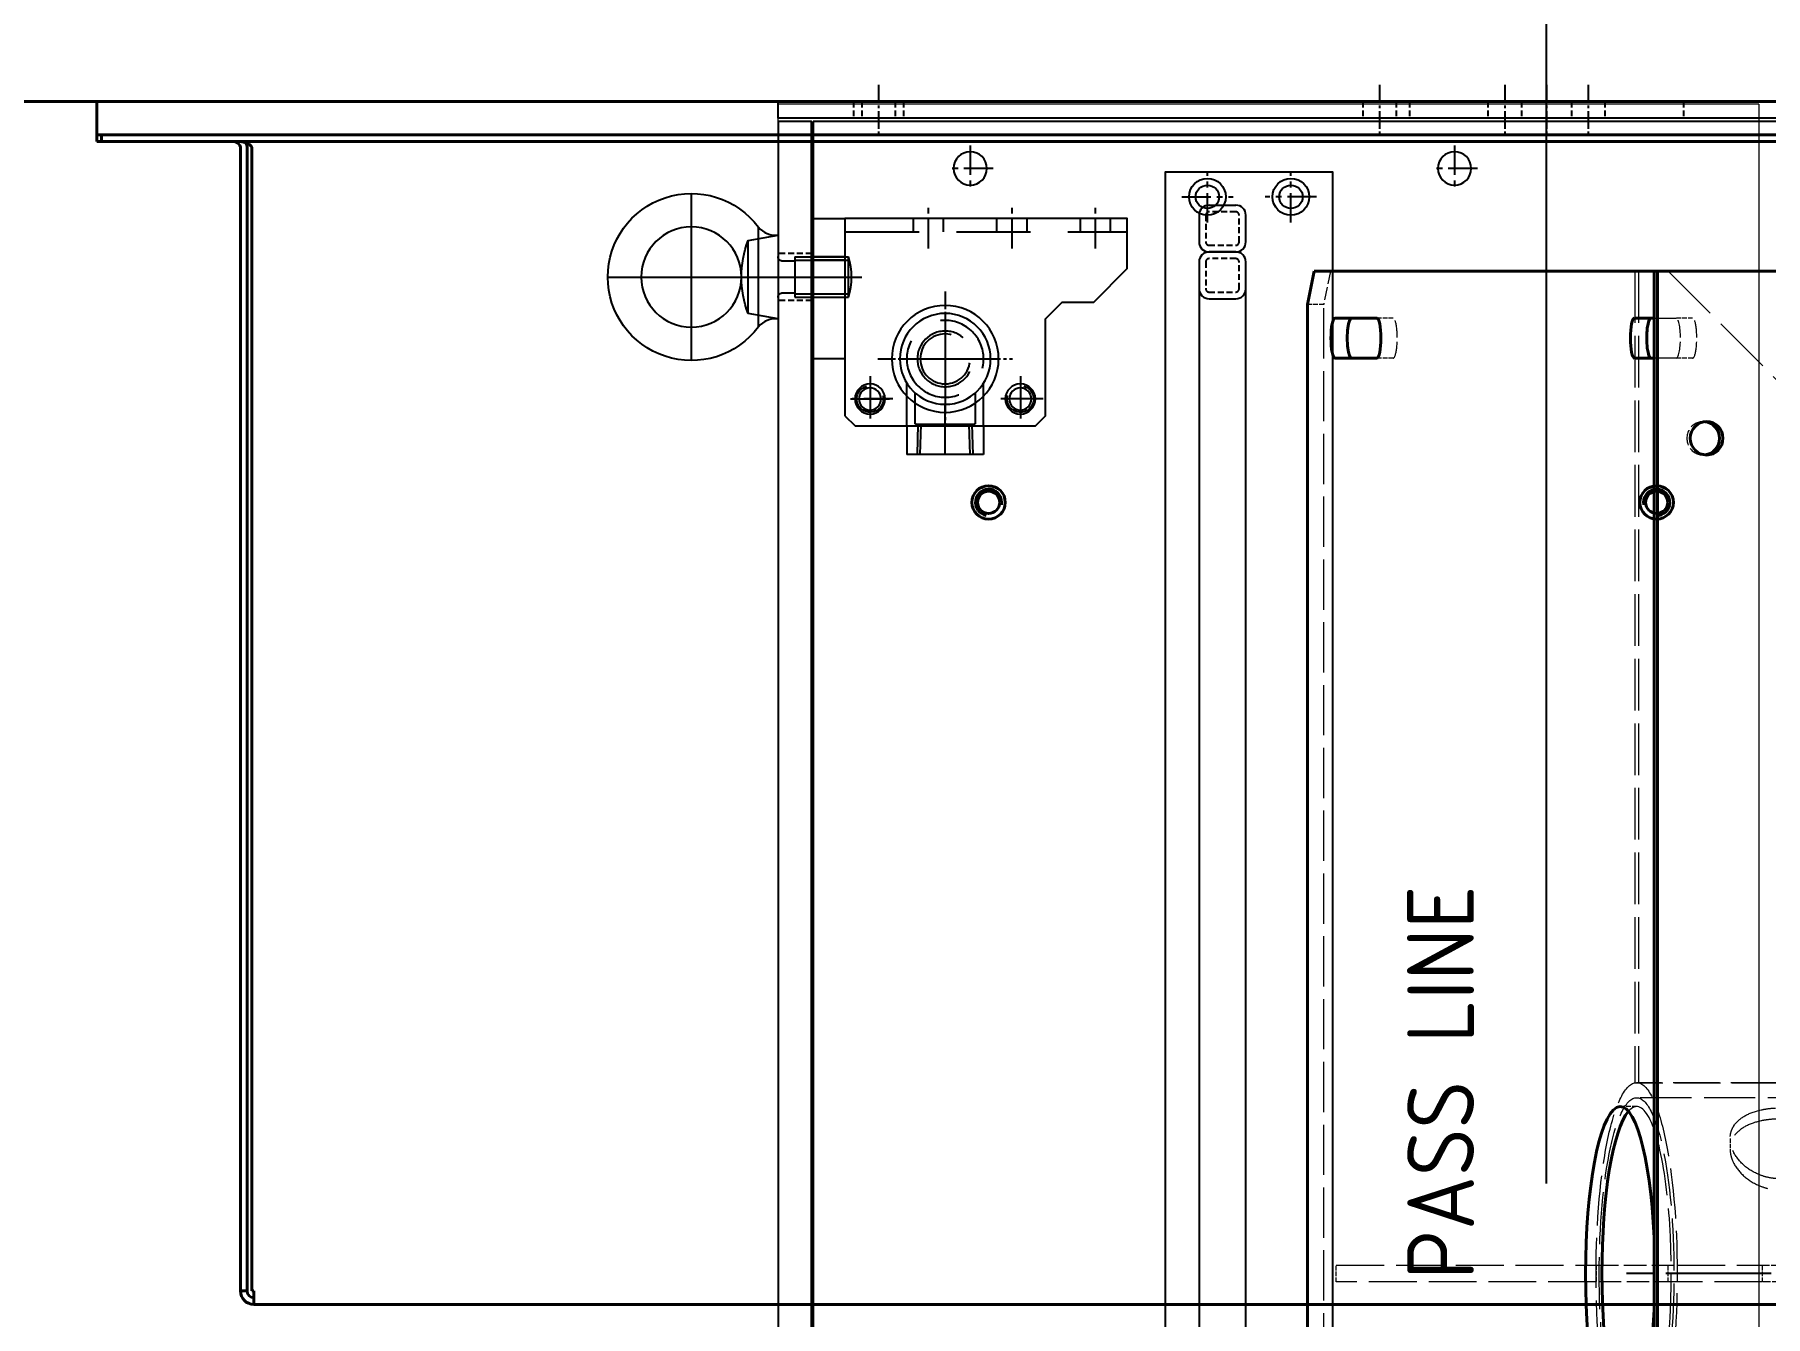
# Model space of a CAD drawing. Header units: millimetres. Extents: x 4969 to 37601, y -771 to 6478.
# Drawn here: x 12479 to 12997, y 3252 to 3636 of the extents above; entities that cross this region are included whole.
import ezdxf

# ---------------------------------------------------------------- set-up
doc = ezdxf.new("R2010")
doc.units = ezdxf.units.MM
doc.header["$LTSCALE"] = 7
doc.header["$MEASUREMENT"] = 0
for name, pattern in [('CENTER', [2, 1.25, -0.25, 0.25, -0.25]), ('CENTER1', [13, 10, -1, 1, -1]), ('CENTER2', [1.125, 0.75, -0.125, 0.125, -0.125]), ('CENTERX2', [101.6, 63.5, -12.7, 12.7, -12.7]), ('DPAC2941$0$CHAIN', [0.3543, 0.2362, -0.0295, 0.0591, -0.0295]), ('DPAC2941$0$DASHED', [0.2067, 0.1654, -0.0413]), ('HIDDEN', [0.375, 0.25, -0.125]), ('HIDDEN2', [4.7625, 3.175, -1.5875])]:
    doc.linetypes.add(name, pattern=pattern)
doc.layers.get('0').update_dxf_attribs({"linetype": 'CONTINUOUS'})
doc.layers.add('CENTER', color=1, linetype='CENTER1')
doc.layers.add('THIN', color=3, linetype='CONTINUOUS')
for name, color, linetype, lineweight in [('DPAC2941$0$가려진 것(ISO)', 2, 'DPAC2941$0$DASHED', 18), ('DPAC2941$0$가시적인 것(ISO)', 3, 'CONTINUOUS', 40), ('DPAC2941$0$중심선(ISO)', 1, 'CONTINUOUS', 25), ('REMOTE_CONTROLBOX$0$가시적인 것(ISO)', 3, 'CONTINUOUS', 5), ('가시적인 것(ISO)', 3, 'CONTINUOUS', 40), ('가시적인 좁은 것(ISO)', 3, 'CONTINUOUS', 35)]:
    doc.layers.add(name, color=color, linetype=linetype, lineweight=lineweight)
doc.styles.get("Standard").update_dxf_attribs({"font": 'ISOCP'})

# ---------------------------------------------------------------- blocks, each defined once
blk = doc.blocks.new('A$C56EC6B52')
at = {"layer": '가시적인 것(ISO)'}
for p, q in [((-27, 270), (-27, 2050)), ((-39, 1312.59), (-39, 1314)), ((-39, 1314), (-37, 1314)), ((-39, 1312.59), (-37, 1312.59)), ((-39, 553.5), (-39, 1312.59)), ((-37, 1314), (-27, 1314)), ((-37, 554), (-37, 1314)), ((-37, 553.5), (-37, 1312.59)), ((-41, 1271), (-383, 1271)), ((-383, 1269), (-383, 1271)), ((-383, 1267), (-387, 1267)), ((-387, 553.5), (-387, 1267)), ((-383, 1269), (-41, 1269)), ((-383, 1267.59), (-41, 1267.59)), ((-383, 1267), (-383, 1267.59))]:
    blk.add_line(p, q, dxfattribs=at)
for centre, radius in [((-147, 1047), 5), ((-147, 1047), 3.32), ((-147, 847), 5), ((-147, 847), 3.32)]:
    blk.add_circle(centre, radius, dxfattribs=at)
for centre, radius, start, end in [((-383, 1267), 4, 90, 180), ((-383, 1267), 2, 90, 180), ((-41, 1273), 4, 270, 294.5566)]:
    blk.add_arc(centre, radius, start, end, dxfattribs=at)
for points in [[(-39, 1273), (-39, 1272.34), (-39.35, 1271.69), (-39.9, 1271.33), (-40.23, 1271.12), (-40.61, 1271), (-41, 1271)], [(-39, 1271.59), (-39, 1270.27), (-39.35, 1268.97), (-39.9, 1268.24), (-40.23, 1267.82), (-40.61, 1267.59), (-41, 1267.59)]]:
    blk.add_open_spline(points, degree=3, knots=[-1.570796, -1.570796, -1.570796, -1.570796, -0.580726, -0.580726, -0.580726, 0, 0, 0, 0], dxfattribs=at)
at = {"layer": '가시적인 좁은 것(ISO)'}
for centre, start, end in [((-147, 1047), 260, 170), ((-147, 847), 190, 100)]:
    blk.add_arc(centre, 4, start, end, dxfattribs=at)
blk = doc.blocks.new('A$C5B3C02C3')
for p, q in [((-15.7, 19.15), (-37.52, 19.15)), ((-32.61, 5.15), (-20.61, 5.15)), ((-32.61, 5.15), (-32.61, -10.9)), ((-20.61, 5.15), (-20.61, -10.9)), ((-20.61, -10.9), (-32.61, -10.9))]:
    blk.add_line(p, q)
blk.add_lwpolyline([(-15.7, 19.15, 0.183318), (-37.52, 19.15), (-39.11, 10.15), (-14.11, 10.15)], format="xyb", close=True)
for points in [[(-14.11, 10.15, -0.237131), (-11.69, 16.09), (-41.53, 16.09, -0.237131), (-39.11, 10.15)], [(-31.31, 5.15), (-31.31, 8.75, 0.414214), (-32.71, 10.15)], [(-20.51, 10.15, 0.414214), (-21.91, 8.75), (-21.91, 5.15)], [(-20.61, -10.9, -0.157869), (-32.61, -10.9)]]:
    blk.add_lwpolyline(points, format="xyb")
blk.add_circle((-26.61, 36.15), 15)
blk.add_arc((-26.61, 36.15), 25, 306.6392, 233.3608)
at = {"layer": 'CENTER'}
for p, q in [((-26.61, 61.15), (-26.61, -11.85)), ((-1.61, 36.15), (-51.61, 36.15))]:
    blk.add_line(p, q, dxfattribs=at)
at = {"layer": 'THIN'}
for points in [[(-31.66, 5.15), (-31.66, -10.9)], [(-21.56, 5.15), (-21.56, -10.9)]]:
    blk.add_lwpolyline(points, dxfattribs=at)
blk = doc.blocks.new('A$C6A0F7FA7')
at = {"color": 1, "linetype": 'CENTER'}
for p, q in [((-79.51, 126.1), (-79.51, 106.1)), ((-88.01, 86.1), (-102.01, 86.1)), ((-88.01, 61.1), (-102.01, 61.1)), ((-88.01, 36.1), (-102.01, 36.1))]:
    blk.add_line(p, q, dxfattribs=at)
at = {"color": 2, "linetype": 'HIDDEN2'}
for p, q in [((-93.01, 111.1), (-93.01, 26.6)), ((-93.01, 90.6), (-97.01, 90.6)), ((-35.01, 92.6), (-47.75, 92.6)), ((-35.79, 90.1), (-44.81, 90.1)), ((-35.41, 72.47), (-35.41, 89.72)), ((-93.01, 81.6), (-97.01, 81.6)), ((-35.01, 69.6), (-47.75, 69.6)), ((-44.81, 72.1), (-35.79, 72.1)), ((-93.01, 65.6), (-97.01, 65.6)), ((-93.01, 56.6), (-97.01, 56.6)), ((-93.01, 40.6), (-97.01, 40.6)), ((-93.01, 31.6), (-97.01, 31.6))]:
    blk.add_line(p, q, dxfattribs=at)
for p, q in [((-26.41, 88.57), (-35.41, 88.29)), ((-35.01, 92.6), (-26.41, 92.6)), ((-26.41, 69.6), (-26.41, 92.6)), ((-26.41, 73.62), (-35.41, 73.9)), ((-35.01, 69.6), (-26.41, 69.6))]:
    blk.add_line(p, q)
for points in [[(-97.01, 111.1), (-55.01, 111.1), (-55.01, 121.1), (-97.01, 121.1), (-97.01, 111.1)], [(-38.01, 111.1), (-35.01, 108.1), (-35.01, 54.1), (-38.01, 51.1), (-67.01, 51.1), (-72.01, 46.1), (-72.01, 36.6), (-82.01, 26.6), (-97.01, 26.6), (-97.01, 111.1), (-38.01, 111.1)]]:
    blk.add_lwpolyline(points)
for points in [[(-85.51, 111.1), (-85.51, 121.1)], [(-84.56, 111.1), (-84.56, 121.1)], [(-74.46, 121.1), (-74.46, 111.1)], [(-73.51, 121.1), (-73.51, 111.1)]]:
    blk.add_lwpolyline(points, dxfattribs=at)
for centre, radius in [((-43.01, 103.6), 3.32), ((-55.01, 81.1), 13.6), ((-43.01, 58.6), 3.32)]:
    blk.add_circle(centre, radius)
for radius in [11.5, 8.33, 7.47]:
    blk.add_circle((-55.01, 81.1), radius, dxfattribs=at)
for centre, start, end in [((-35.79, 89.72), 0, 89.9847), ((-35.79, 72.47), 270.0153, 359.9847)]:
    blk.add_arc(centre, 0.375, start, end, dxfattribs=at)
at = {"layer": 'CENTER'}
for p, q in [((-43.01, 109.42), (-43.01, 97.78)), ((-48.83, 103.6), (-37.19, 103.6)), ((-55.01, 94.7), (-55.01, 67.5)), ((-68.61, 81.1), (-41.41, 81.1)), ((-35.41, 81.1), (-41.41, 81.1)), ((-26.41, 81.1), (-35.41, 81.1)), ((-43.01, 52.78), (-43.01, 64.42)), ((-48.83, 58.6), (-37.19, 58.6))]:
    blk.add_line(p, q, dxfattribs=at)
at = {"layer": 'THIN'}
for p, q in [((-26.41, 89.43), (-35.41, 89.15)), ((-26.41, 72.77), (-35.41, 73.05))]:
    blk.add_line(p, q, dxfattribs=at)
for centre, start, end in [((-43.01, 103.6), 255, 165), ((-43.01, 58.6), 195, 105)]:
    blk.add_arc(centre, 4, start, end, dxfattribs=at)
blk = doc.blocks.new('A$C7A4B2ECB')
at = {"color": 2, "linetype": 'HIDDEN'}
for p, q in [((-121.14, 149.15), (-116.14, 149.15)), ((-121.14, 146.65), (-116.14, 146.65)), ((-121.14, 136.65), (-116.14, 136.65)), ((-121.14, 134.15), (-116.14, 134.15)), ((-121.14, -3.35), (-116.14, -3.35)), ((-121.14, -13.35), (-116.14, -13.35)), ((-121.14, -17.35), (-116.14, -17.35)), ((-121.14, -40.85), (-116.14, -40.85)), ((-121.14, -50.85), (-116.14, -50.85)), ((-121.14, -65.85), (-116.14, -65.85)), ((-121.14, -75.85), (-116.14, -75.85)), ((-121.14, -99.35), (-116.14, -99.35)), ((-121.14, -153.35), (-116.14, -153.35)), ((-121.14, -163.35), (-116.14, -163.35)), ((-121.14, -193.35), (-116.14, -193.35)), ((-121.14, -203.35), (-116.14, -203.35))]:
    blk.add_line(p, q, dxfattribs=at)
at = {"color": 1, "linetype": 'CENTER2'}
for p, q in [((-126.14, 141.65), (-111.14, 141.65)), ((-126.14, -8.35), (-111.14, -8.35)), ((-126.14, -45.85), (-111.14, -45.85)), ((-126.14, -58.35), (-111.14, -58.35)), ((-126.14, -70.85), (-111.14, -70.85)), ((-126.14, -158.35), (-111.14, -158.35)), ((-126.14, -198.35), (-111.14, -198.35))]:
    blk.add_line(p, q, dxfattribs=at)
at = {"color": 6}
blk.add_lwpolyline([(-116.14, -208.35), (-116.14, 171.65), (-121.14, 171.65), (-121.14, -208.35), (-116.14, -208.35)], dxfattribs=at)
blk = doc.blocks.new('A$C788E7277')
at = {"color": 1, "linetype": 'CENTER'}
blk.add_line((-941.5, 13), (-941.5, -5), dxfattribs=at)
at = {"color": 2, "linetype": 'HIDDEN'}
for p, q in [((-948.5, 0), (-948.5, 10)), ((-934.5, 0), (-934.5, 10))]:
    blk.add_line(p, q, dxfattribs=at)
blk.add_lwpolyline([(-988, 10), (0, 10), (0, 0), (-988, 0), (-988, 10)])
blk = doc.blocks.new('A$C51A44828')
at = {"color": 1, "linetype": 'CENTER'}
for p, q in [((-480, 320.65), (-480, 334.35)), ((-486.85, 327.5), (-473.15, 327.5)), ((-480, 175.65), (-480, 189.35)), ((-486.85, 182.5), (-473.15, 182.5))]:
    blk.add_line(p, q, dxfattribs=at)
at = {"color": 6}
blk.add_lwpolyline([(-494, 374.5), (494, 374.5), (494, 0), (-494, 0)], close=True, dxfattribs=at)
for centre in [(-480, 327.5), (-480, 182.5)]:
    blk.add_circle(centre, 5, dxfattribs=at)
blk = doc.blocks.new('A$C0FCD258F')
at = {"color": 1, "linetype": 'CENTER'}
for p, q in [((-411, 29.15), (-411, 42.85)), ((-417.85, 36), (-404.15, 36)), ((-411, -15.85), (-411, -2.15)), ((-417.85, -9), (-404.15, -9))]:
    blk.add_line(p, q, dxfattribs=at)
at = {"color": 1, "linetype": 'CENTER2'}
for p, q in [((-423, 33.66), (-423, -6.66)), ((-443.16, 13.5), (-402.84, 13.5))]:
    blk.add_line(p, q, dxfattribs=at)
at = {"color": 6}
for centre, radius in [((-411, 36), 4.5), ((-423, 13.5), 16), ((-411, -9), 4.5)]:
    blk.add_circle(centre, radius, dxfattribs=at)
blk.add_blockref('A$C51A44828', (0, -321.5))
blk = doc.blocks.new('A$C700F2E09')
at = {"color": 1}
for p, q in [((389, -60.5), (-32.5, -60.5)), ((397, -60.5), (389, -60.5)), ((411, -60.5), (403, -60.5)), ((386, -63.5), (386, -71.5)), ((400, -63.5), (400, -71.5)), ((400, -71.5), (400, -63.5)), ((414, -63.5), (414, -71.5)), ((-32.5, -74.5), (389, -74.5)), ((389, -74.5), (397, -74.5)), ((403, -74.5), (411, -74.5))]:
    blk.add_line(p, q, dxfattribs=at)
at = {"color": 2, "linetype": 'HIDDEN'}
for points in [[(397, -62.5), (389, -62.5, 0.414214), (388, -63.5), (388, -71.5, 0.414214), (389, -72.5), (397, -72.5, 0.414214), (398, -71.5), (398, -63.5, 0.414214)], [(411, -62.5), (403, -62.5, 0.414214), (402, -63.5), (402, -71.5, 0.414214), (403, -72.5), (411, -72.5, 0.414214), (412, -71.5), (412, -63.5, 0.414214)]]:
    blk.add_lwpolyline(points, format="xyb", close=True, dxfattribs=at)
at = {"color": 1}
for centre, start, end in [((389, -63.5), 90, 180), ((397, -63.5), 0, 90), ((403, -63.5), 90, 180), ((411, -63.5), 0, 90), ((389, -71.5), 180, 270), ((397, -71.5), 270, 0), ((403, -71.5), 180, 270), ((411, -71.5), 270, 0)]:
    blk.add_arc(centre, 3, start, end, dxfattribs=at)
blk = doc.blocks.new('A$C31207C78')
at = {"color": 1, "linetype": 'CENTER'}
for p, q in [((471.5, 45.19), (471.5, 29.81)), ((463.81, 37.5), (479.19, 37.5)), ((471.5, 4.81), (471.5, 20.19)), ((463.81, 12.5), (479.19, 12.5))]:
    blk.add_line(p, q, dxfattribs=at)
at = {"color": 2}
blk.add_lwpolyline([(55.5, 50), (479, 50), (479, 0), (-479, 0), (-479, 50), (-55.5, 50)], dxfattribs=at)
for centre, radius in [((471.5, 37.5), 5.5), ((471.5, 37.5), 3.5), ((471.5, 12.5), 5.5), ((471.5, 12.5), 3.5)]:
    blk.add_circle(centre, radius, dxfattribs=at)
blk = doc.blocks.new('A$C0F29634D')
at = {"color": 1, "linetype": 'CENTERX2'}
blk.add_line((-1028, 170), (42, 170), dxfattribs=at)
at = {"xscale": -1}
for name, p in [('A$C5B3C02C3', (-72.11, 389.85)), ('A$C788E7277', (-987, 390)), ('A$C7A4B2ECB', (-114.14, 228.35)), ('A$C6A0F7FA7', (-125.01, 268.9)), ('A$C0FCD258F', (-493, 336.5))]:
    blk.add_blockref(name, p, dxfattribs=at)
for name, p in [('A$C700F2E09', (-438, 334.5)), ('A$C31207C78', (-493, 234))]:
    blk.add_blockref(name, p)
at = {"color": 2, "insert": (-286.58, 201.66), "char_height": 20, "attachment_point": 5}
blk.add_mtext('\\A1;PASS LINE', dxfattribs=at)
blk = doc.blocks.new('A$C07893575')
at = {"layer": 'DPAC2941$0$가려진 것(ISO)', "ltscale": 1.190335}
for p, q in [((90, 946.69), (90, 951.58)), ((-202.5, 942.9), (-197.5, 942.9)), ((74, 925.9), (74, 930.79)), ((86, 925.9), (86, 930.79)), ((-197.5, 865.15), (-202.5, 865.15)), ((-150, 853), (-150, 857.89)), ((-202.5, 843.53), (-197.5, 843.53)), ((-197.5, 840.85), (-202.5, 840.85)), ((74, 836.23), (74, 841.12)), ((86, 836.23), (86, 841.12)), ((45, 833.07), (45, 832.03)), ((55, 833.07), (55, 832.03)), ((-202.5, 815.35), (-197.5, 815.35))]:
    blk.add_line(p, q, dxfattribs=at)
at = {"layer": 'DPAC2941$0$가려진 것(ISO)', "ltscale": 12.990736}
blk.add_line((-490, 946.69), (90, 946.69), dxfattribs=at)
at = {"layer": 'DPAC2941$0$가려진 것(ISO)', "ltscale": 3.36696}
blk.add_line((100, 944.61), (90, 946.69), dxfattribs=at)
at = {"layer": 'DPAC2941$0$가려진 것(ISO)', "ltscale": 12.365029}
for p, q in [((-202.5, 865.15), (-202.5, 942.9)), ((-197.5, 942.9), (-197.5, 865.15)), ((-202.5, 815.35), (-202.5, 840.85)), ((-197.5, 840.85), (-197.5, 815.35))]:
    blk.add_line(p, q, dxfattribs=at)
at = {"layer": 'DPAC2941$0$가려진 것(ISO)', "ltscale": 5.784276}
for p, q in [((-202.5, 840.85), (-202.5, 865.15)), ((-197.5, 865.15), (-197.5, 840.85))]:
    blk.add_line(p, q, dxfattribs=at)
at = {"layer": 'DPAC2941$0$가려진 것(ISO)', "ltscale": 13.215373}
blk.add_line((-147.35, 110), (-147.35, 853), dxfattribs=at)
at = {"layer": 'DPAC2941$0$가려진 것(ISO)', "ltscale": 13.359282}
for p, q in [((100, 853.53), (-143, 853.53)), ((100, 852.47), (-143, 852.47))]:
    blk.add_line(p, q, dxfattribs=at)
at = {"layer": 'DPAC2941$0$가려진 것(ISO)', "ltscale": 1.21693}
blk.add_line((-143, 852.47), (-143, 853.53), dxfattribs=at)
at = {"layer": 'DPAC2941$0$가려진 것(ISO)', "ltscale": 11.880588}
blk.add_line((-143, 793.53), (-143, 852.47), dxfattribs=at)
at = {"layer": 'DPAC2941$0$가려진 것(ISO)', "ltscale": 11.987705}
blk.add_line((-142.85, 793.53), (-142.85, 853), dxfattribs=at)
at = {"layer": 'DPAC2941$0$가려진 것(ISO)', "ltscale": 7.579481}
for p, q in [((74, 841.12), (74, 847.74)), ((86, 847.74), (86, 841.12))]:
    blk.add_line(p, q, dxfattribs=at)
at = {"layer": 'DPAC2941$0$가려진 것(ISO)', "ltscale": 15.374494}
blk.add_line((100, 843.53), (64.05, 807.58), dxfattribs=at)
at = {"layer": 'DPAC2941$0$가려진 것(ISO)', "ltscale": 1.071292}
blk.add_line((-159.59, 825), (-162.77, 825), dxfattribs=at)
at = {"layer": 'DPAC2941$0$가려진 것(ISO)', "ltscale": 12.958739}
blk.add_line((100, 816.44), (-500, 816.44), dxfattribs=at)
at = {"layer": 'DPAC2941$0$가려진 것(ISO)', "ltscale": 1.849393}
for p, q in [((-202.5, 807.58), (-202.5, 815.35)), ((-197.5, 815.35), (-197.5, 807.58))]:
    blk.add_line(p, q, dxfattribs=at)
at = {"layer": 'DPAC2941$0$가려진 것(ISO)', "ltscale": 4.487736}
for centre, major_axis, start_param, end_param in [((80, 925.9), (-6, 0), 0, 3.141593), ((80, 841.12), (6, 0), 3.141593, 6.283185), ((80, 836.23), (-6, 0), 0, 3.141593)]:
    blk.add_ellipse(centre, major_axis=major_axis, ratio=0.207912, start_param=start_param, end_param=end_param, dxfattribs=at)
at = {"layer": 'DPAC2941$0$가려진 것(ISO)', "ltscale": 12.91678}
blk.add_ellipse((-200, 853), major_axis=(-57.15, 0), ratio=0.212557, dxfattribs=at)
at = {"layer": 'DPAC2941$0$가려진 것(ISO)', "ltscale": 13.486339}
blk.add_ellipse((-200, 853), major_axis=(52.65, 0), ratio=0.212557, dxfattribs=at)
at = {"layer": 'DPAC2941$0$가려진 것(ISO)', "ltscale": 13.669064}
blk.add_ellipse((-200, 853), major_axis=(-50, 0), ratio=0.207912, start_param=6.045729, end_param=9.662235, dxfattribs=at)
at = {"layer": 'DPAC2941$0$가려진 것(ISO)', "ltscale": 5.20854}
blk.add_ellipse((-200, 857.89), major_axis=(-50, 0), ratio=0.207912, start_param=1.352026, end_param=1.789567, dxfattribs=at)
at = {"layer": 'DPAC2941$0$가려진 것(ISO)', "ltscale": 3.993277}
blk.add_ellipse((50, 833.07), major_axis=(5, 0), ratio=0.978148, start_param=6.176706, end_param=9.531257, dxfattribs=at)
at = {"layer": 'DPAC2941$0$가려진 것(ISO)', "ltscale": 15.058861}
blk.add_open_spline([(-153.81, 807.58), (-153.74, 808.39), (-153.71, 809.21), (-153.71, 810.95), (-153.75, 811.93), (-153.94, 813.87), (-154.09, 814.83), (-154.68, 817.6), (-155.29, 819.28), (-156.78, 821.93), (-157.76, 823.09), (-159.51, 824.24), (-160.13, 824.53), (-161.43, 824.91), (-162.1, 825), (-163.44, 825), (-164.15, 824.91), (-165.6, 824.53), (-166.34, 824.24), (-168.51, 823.09), (-169.9, 821.93), (-172.16, 819.28), (-173.19, 817.6), (-174.22, 814.83), (-174.49, 813.87), (-174.84, 811.93), (-174.92, 810.95), (-174.92, 810)], degree=3, knots=[4.30951, 4.30951, 4.30951, 4.30951, 4.54754, 4.54754, 4.831795, 4.831795, 5.116051, 5.116051, 5.684561, 5.684561, 6.252936, 6.252936, 6.537123, 6.537123, 6.82131, 6.82131, 7.105497, 7.105497, 7.389684, 7.389684, 7.958058, 7.958058, 8.526569, 8.526569, 8.810824, 8.810824, 9.09508, 9.09508, 9.09508, 9.09508], dxfattribs=at)
at = {"layer": 'DPAC2941$0$가려진 것(ISO)', "ltscale": 15.047079}
blk.add_open_spline([(-171.61, 810), (-171.61, 810.95), (-171.53, 811.92), (-171.19, 813.87), (-170.93, 814.83), (-169.91, 817.6), (-168.91, 819.28), (-166.68, 821.93), (-165.3, 823.09), (-163.14, 824.24), (-162.41, 824.53), (-160.97, 824.91), (-160.26, 825), (-158.92, 825), (-158.25, 824.91), (-156.94, 824.53), (-156.31, 824.24), (-154.55, 823.09), (-153.55, 821.93), (-152.03, 819.28), (-151.41, 817.6), (-150.8, 814.83), (-150.64, 813.87), (-150.45, 811.92), (-150.4, 810.95), (-150.4, 809.21), (-150.43, 808.39), (-150.5, 807.58)], degree=3, knots=[0, 0, 0, 0, 0.283978, 0.283978, 0.567957, 0.567957, 1.135913, 1.135913, 1.703773, 1.703773, 1.987702, 1.987702, 2.271632, 2.271632, 2.555562, 2.555562, 2.839492, 2.839492, 3.407351, 3.407351, 3.975308, 3.975308, 4.259286, 4.259286, 4.543264, 4.543264, 4.781233, 4.781233, 4.781233, 4.781233], dxfattribs=at)
at = {"layer": 'DPAC2941$0$가시적인 것(ISO)'}
for p, q in [((-490, 951.58), (90, 951.58)), ((90, 951.58), (100, 949.51)), ((100, 949.51), (100, 847.74)), ((74, 930.79), (74, 943.27)), ((86, 943.27), (86, 930.79)), ((74, 847.74), (74, 853.6)), ((86, 853.6), (86, 847.74)), ((100, 847.74), (-500, 847.74)), ((100, 846.7), (-500, 846.7)), ((100, 846.7), (100, 847.74)), ((100, 807.58), (100, 846.7))]:
    blk.add_line(p, q, dxfattribs=at)
for centre, major_axis, ratio, start_param, end_param in [((80, 943.27), (-6, 0), 0.207912, 3.141593, 6.283185), ((80, 938.38), (6, 0), 0.207912, 0, 3.141593), ((80, 930.79), (6, 0), 0.207912, 3.141593, 6.283185), ((-200, 857.89), (-50, 0), 0.207912, 1.789567, 7.635211), ((-200, 853), (50, 0), 0.207912, 0.237457, 2.904136), ((80, 853.6), (-6, 0), 0.207912, 3.141593, 6.283185), ((80, 848.71), (6, 0), 0.207912, 0, 3.141593), ((50, 833.07), (-5, 0), 0.978148, 0.106479, 3.035113)]:
    blk.add_ellipse(centre, major_axis=major_axis, ratio=ratio, start_param=start_param, end_param=end_param, dxfattribs=at)
blk.add_ellipse((50, 832.03), major_axis=(-5, 0), ratio=0.978148, dxfattribs=at)
at = {"layer": 'DPAC2941$0$중심선(ISO)', "linetype": 'DPAC2941$0$CHAIN', "ltscale": 19.051651}
blk.add_line((-200, 104), (-200, 859), dxfattribs=at)
blk = doc.blocks.new('A$C48941820')
at = {"layer": 'REMOTE_CONTROLBOX$0$가시적인 것(ISO)'}
for p, q in [((-530, 1110.04), (170, 1110.04)), ((170, 816.44), (170, 1110.04)), ((170, 816.44), (-530, 816.44))]:
    blk.add_line(p, q, dxfattribs=at)
blk.add_blockref('A$C07893575', (20, 0))

msp = doc.modelspace()

# ---------------------------------------------------------------- block references
at = {"rotation": 90}
for name, p in [('A$C56EC6B52', (13811.291, 3642.653, -0.01)), ('A$C0F29634D', (13101.291, 3608.613, -0.01)), ('A$C48941820', (13811.291, 3444.844, -0.01))]:
    msp.add_blockref(name, p, dxfattribs=at)

doc.saveas('drawing.dxf')
